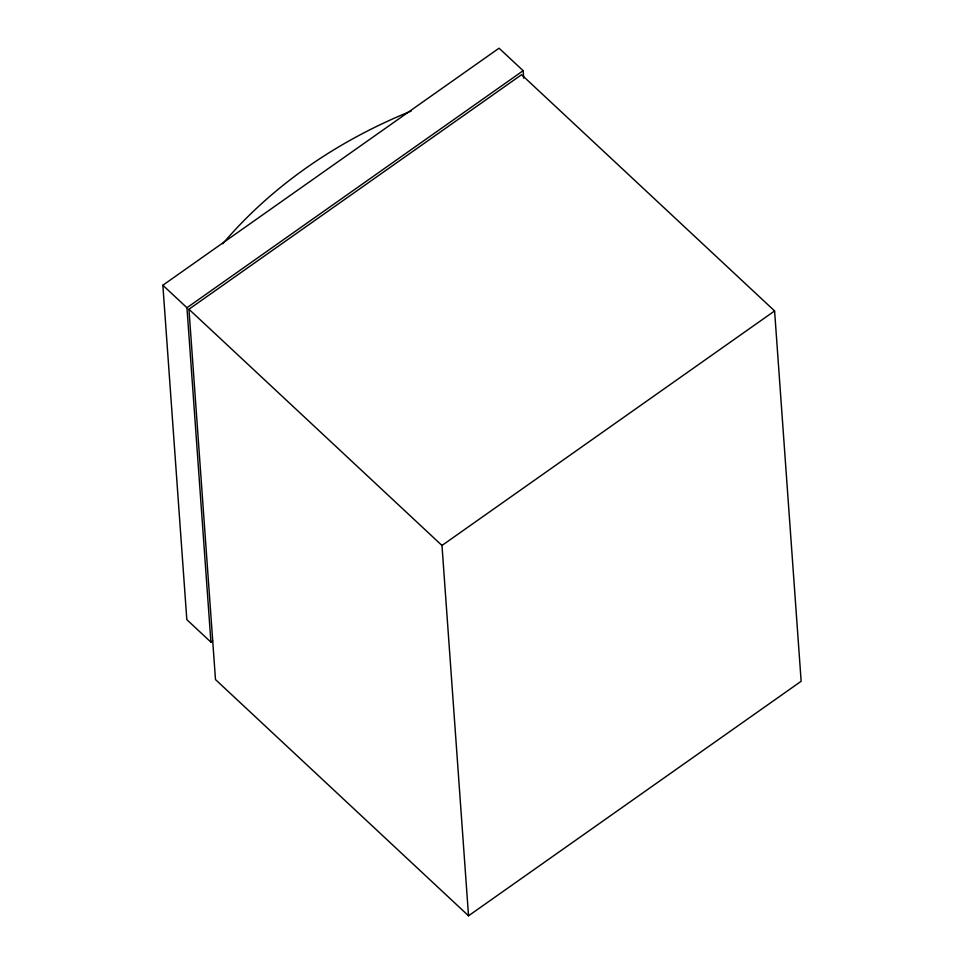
<?xml version="1.0" encoding="UTF-8"?>
<svg xmlns="http://www.w3.org/2000/svg" width="964" height="964" viewBox="0 0 964 964"><rect width="100%" height="100%" fill="white"/><g stroke="black" fill="none" stroke-linecap="round" stroke-linejoin="round"><path stroke-width="1.45" d="M222.732 243.772C273.113 184.425 339.328 140.117 411.23 111.017M212.719 640.879L210.923 642.144L186.823 619.647L162.856 285.236L499.051 48.2L523.151 70.697L523.681 78.192M210.923 642.144L186.956 307.733L523.151 70.697M188.944 309.239L521.56 74.722L774.598 310.95L801.144 681.283L468.528 915.8L215.49 679.572L188.944 309.239L441.982 545.467L468.528 915.8M441.982 545.467L774.598 310.95M162.856 285.236L186.956 307.733"/></g></svg>
